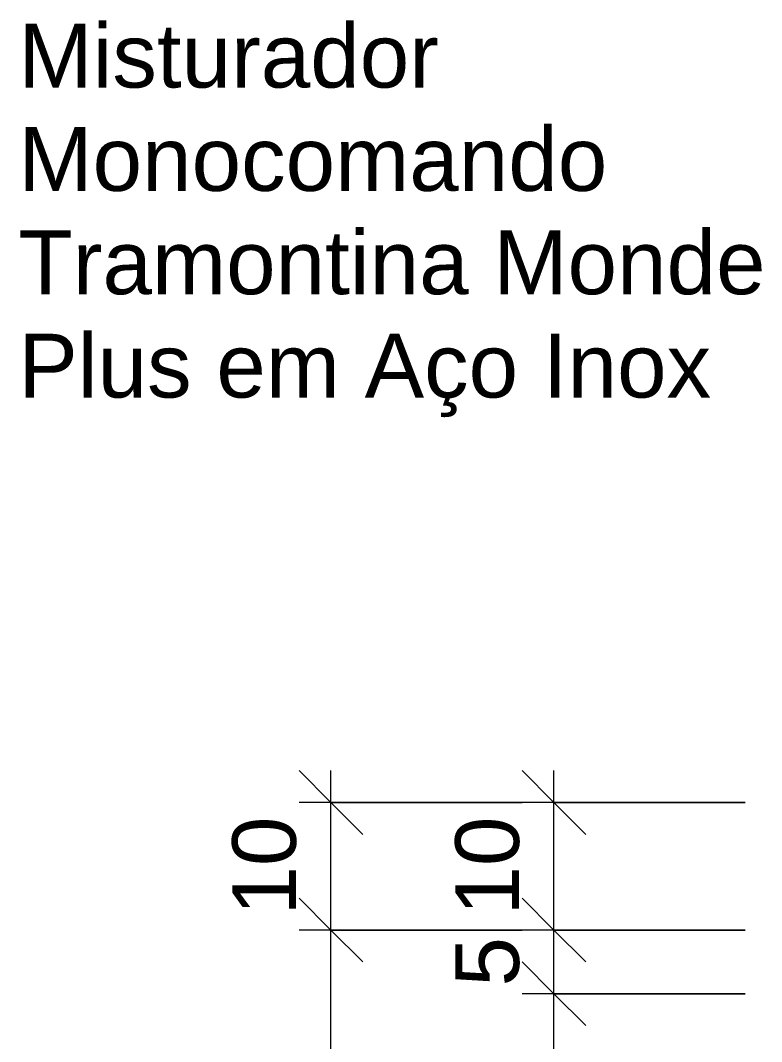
# Model space of a CAD drawing. Header units: millimetres. Extents: x 14944 to 21622, y -31 to 8273.
# Drawn here: x 19565 to 20147, y 972 to 1773 of the extents above; entities that cross this region are included whole.
import ezdxf

# ---------------------------------------------------------------- set-up
doc = ezdxf.new("R2010")
doc.units = ezdxf.units.MM
for name, color, linetype, lineweight in [('A-ANNO-DIMS', 211, 'Continuous', 9), ('A-ANNO-DIMS-25', 211, 'Continuous', 9), ('G-ANNO-TEXT', 231, 'Continuous', 9)]:
    doc.layers.add(name, color=color, linetype=linetype, lineweight=lineweight)
doc.styles.add('@Arial Unicode MS', font='ARIALUNI.TTF', dxfattribs={"height": 50})
doc.styles.add('Arial', font='arial.ttf', dxfattribs={"height": 50})
doc.dimstyles.new('CRT_-__Metros_-_Linha_de_chamada_3_5_mm', dxfattribs={"dimscale": 304.8, "dimtxt": 50.292243, "dimasz": 0.164042, "dimexe": 0.082021, "dimexo": 0.0625, "dimgap": 0.04101, "dimtad": 1, "dimdec": 0, "dimlfac": 0.1, "dimdsep": 46, "dimtxsty": '@Arial Unicode MS', "dimblk1": 'OBLIQUE', "dimblk2": 'OBLIQUE', "dimsah": 1, "dimcen": 0.09, "dimdle": 0.082021, "dimazin": 0, "dimtfac": 1, "dimtdec": 4, "dimtix": 1, "dimtmove": 0, "dimatfit": 3, "dimfxl": 0.492126, "dimfxlon": 1, "dimtvp": 1, "dimtolj": 1, "dimtzin": 0, "dimarcsym": 2})

# ---------------------------------------------------------------- blocks, each defined once
blk = doc.blocks.new('DIMBLOCK1-VISTA LATERAL BANCADA CHURRASQUEIRA')
at = {"layer": 'A-ANNO-DIMS-25', "lineweight": 18}
for p, q in [((19984.07, 1010), (19959.07, 1035)), ((19984.07, 1010), (20009.07, 985)), ((19984.07, 160), (19959.07, 185)), ((19984.07, 160), (20009.07, 135))]:
    blk.add_line(p, q, dxfattribs=at)
at = {"layer": 'A-ANNO-DIMS-25'}
for p, q in [((20134.07, 1010), (19959.07, 1010)), ((19984.07, 135), (19984.07, 1010)), ((19984.07, 1010), (20134.07, 1010)), ((20134.07, 160), (19959.07, 160)), ((19984.07, 160), (20134.07, 160))]:
    blk.add_line(p, q, dxfattribs=at)
at = {"layer": 'A-ANNO-DIMS-25', "color": 0, "insert": (19906.67, 546.28), "char_height": 50, "width": 92.9366, "attachment_point": 1, "rotation": 90, "line_spacing_factor": 1.117605, "style": '@Arial Unicode MS'}
blk.add_mtext('85', dxfattribs=at)
blk = doc.blocks.new('_Oblique')
at = {"color": 0, "linetype": 'ByBlock', "lineweight": -2}
blk.add_line((-0.5, -0.5), (0.5, 0.5), dxfattribs=at)
blk = doc.blocks.new('DIMBLOCK2-VISTA LATERAL BANCADA CHURRASQUEIRA')
at = {"layer": 'A-ANNO-DIMS-25', "lineweight": 18}
for p, q in [((19984.07, 1060), (19959.07, 1085)), ((19984.07, 1060), (20009.07, 1035)), ((19984.07, 1010), (19959.07, 1035)), ((19984.07, 1010), (20009.07, 985))]:
    blk.add_line(p, q, dxfattribs=at)
at = {"layer": 'A-ANNO-DIMS-25'}
for p, q in [((20134.07, 1060), (19959.07, 1060)), ((19984.07, 1010), (19984.07, 1060)), ((19984.07, 1060), (20134.07, 1060)), ((20134.07, 1010), (19959.07, 1010)), ((19984.07, 1010), (20134.07, 1010))]:
    blk.add_line(p, q, dxfattribs=at)
at = {"layer": 'A-ANNO-DIMS-25', "color": 0, "insert": (19906.67, 1015.64), "char_height": 50, "width": 46.4683, "attachment_point": 1, "rotation": 90, "line_spacing_factor": 1.117605, "style": '@Arial Unicode MS'}
blk.add_mtext('5', dxfattribs=at)
blk = doc.blocks.new('DIMBLOCK3-VISTA LATERAL BANCADA CHURRASQUEIRA')
at = {"layer": 'A-ANNO-DIMS-25', "lineweight": 18}
for p, q in [((19984.07, 1160), (19959.07, 1185)), ((19984.07, 1160), (20009.07, 1135)), ((19984.07, 1060), (19959.07, 1085)), ((19984.07, 1060), (20009.07, 1035))]:
    blk.add_line(p, q, dxfattribs=at)
at = {"layer": 'A-ANNO-DIMS-25'}
for p, q in [((19984.07, 1060), (19984.07, 1185)), ((20134.07, 1160), (19959.07, 1160)), ((19984.07, 1160), (20134.07, 1160)), ((20134.07, 1060), (19959.07, 1060)), ((19984.07, 1060), (20134.07, 1060))]:
    blk.add_line(p, q, dxfattribs=at)
at = {"layer": 'A-ANNO-DIMS-25', "color": 0, "insert": (19906.67, 1071.28), "char_height": 50, "width": 92.9366, "attachment_point": 1, "rotation": 90, "line_spacing_factor": 1.117605, "style": '@Arial Unicode MS'}
blk.add_mtext('10', dxfattribs=at)
blk = doc.blocks.new('DIMBLOCK4-VISTA LATERAL BANCADA CHURRASQUEIRA')
at = {"layer": 'A-ANNO-DIMS-25', "lineweight": 18}
for p, q in [((19809.07, 1060), (19784.07, 1085)), ((19809.07, 1060), (19834.07, 1035)), ((19809.07, 160), (19784.07, 185)), ((19809.07, 160), (19834.07, 135))]:
    blk.add_line(p, q, dxfattribs=at)
at = {"layer": 'A-ANNO-DIMS-25'}
for p, q in [((19959.07, 1060), (19784.07, 1060)), ((19809.07, 135), (19809.07, 1060)), ((19809.07, 1060), (19959.07, 1060)), ((19959.07, 160), (19784.07, 160)), ((19809.07, 160), (19959.07, 160))]:
    blk.add_line(p, q, dxfattribs=at)
at = {"layer": 'A-ANNO-DIMS-25', "color": 0, "insert": (19731.67, 571.28), "char_height": 50, "width": 92.9366, "attachment_point": 1, "rotation": 90, "line_spacing_factor": 1.117605, "style": '@Arial Unicode MS'}
blk.add_mtext('90', dxfattribs=at)
blk = doc.blocks.new('DIMBLOCK5-VISTA LATERAL BANCADA CHURRASQUEIRA')
at = {"layer": 'A-ANNO-DIMS-25', "lineweight": 18}
for p, q in [((19809.07, 1160), (19784.07, 1185)), ((19809.07, 1160), (19834.07, 1135)), ((19809.07, 1060), (19784.07, 1085)), ((19809.07, 1060), (19834.07, 1035))]:
    blk.add_line(p, q, dxfattribs=at)
at = {"layer": 'A-ANNO-DIMS-25'}
for p, q in [((19809.07, 1060), (19809.07, 1185)), ((19959.07, 1160), (19784.07, 1160)), ((19809.07, 1160), (19959.07, 1160)), ((19959.07, 1060), (19784.07, 1060)), ((19809.07, 1060), (19959.07, 1060))]:
    blk.add_line(p, q, dxfattribs=at)
at = {"layer": 'A-ANNO-DIMS-25', "color": 0, "insert": (19731.67, 1071.28), "char_height": 50, "width": 92.9366, "attachment_point": 1, "rotation": 90, "line_spacing_factor": 1.117605, "style": '@Arial Unicode MS'}
blk.add_mtext('10', dxfattribs=at)

msp = doc.modelspace()

# ---------------------------------------------------------------- texts
at = {"layer": 'G-ANNO-TEXT', "color": 7, "char_height": 50, "attachment_point": 1, "style": 'Arial'}
for s, insert, width in [('Misturador ', (19563.93, 1770.64), 430.907), ('Monocomando ', (19563.93, 1689.61), 595.253), ('Tramontina Monde ', (19563.93, 1608.58), 747.5736), ('Plus em Aço Inox', (19563.93, 1527.56), 677.4259)]:
    msp.add_mtext(s, dxfattribs=dict(at, insert=insert, width=width))

# ---------------------------------------------------------------- dimensions: what is measured, and where the dimension line sits
at = {"layer": 'A-ANNO-DIMS'}
for base, p1, p2, override, picture, middle in [((19809.07, 1160), (19959.07, 1060), (19959.07, 1160), {"dimpost": '<>', "dimfxl": 100}, 'DIMBLOCK5-VISTA LATERAL BANCADA CHURRASQUEIRA', (19771.03, 1110)), ((19984.07, 1160), (20134.07, 1060), (20134.07, 1160), {"dimpost": '<>', "dimfxl": 100}, 'DIMBLOCK3-VISTA LATERAL BANCADA CHURRASQUEIRA', (19946.03, 1110)), ((19809.07, 1060), (19959.07, 160), (19959.07, 1060), {"dimpost": '<>', "dimfxl": 900}, 'DIMBLOCK4-VISTA LATERAL BANCADA CHURRASQUEIRA', (19771.03, 610)), ((19984.07, 1060), (20134.07, 1010), (20134.07, 1060), {"dimpost": '<>', "dimfxl": 50}, 'DIMBLOCK2-VISTA LATERAL BANCADA CHURRASQUEIRA', (19946.15, 1035)), ((19984.07, 1010), (20134.07, 160), (20134.07, 1010), {"dimpost": '<>', "dimfxl": 850}, 'DIMBLOCK1-VISTA LATERAL BANCADA CHURRASQUEIRA', (19946.03, 585))]:
    dim = msp.add_linear_dim(base=base, p1=p1, p2=p2, angle=90, dimstyle='CRT_-__Metros_-_Linha_de_chamada_3_5_mm', override=override, dxfattribs=at)
    dim.commit()
    dim.dimension.update_dxf_attribs({"geometry": picture, "text_midpoint": middle})

doc.saveas('drawing.dxf')
